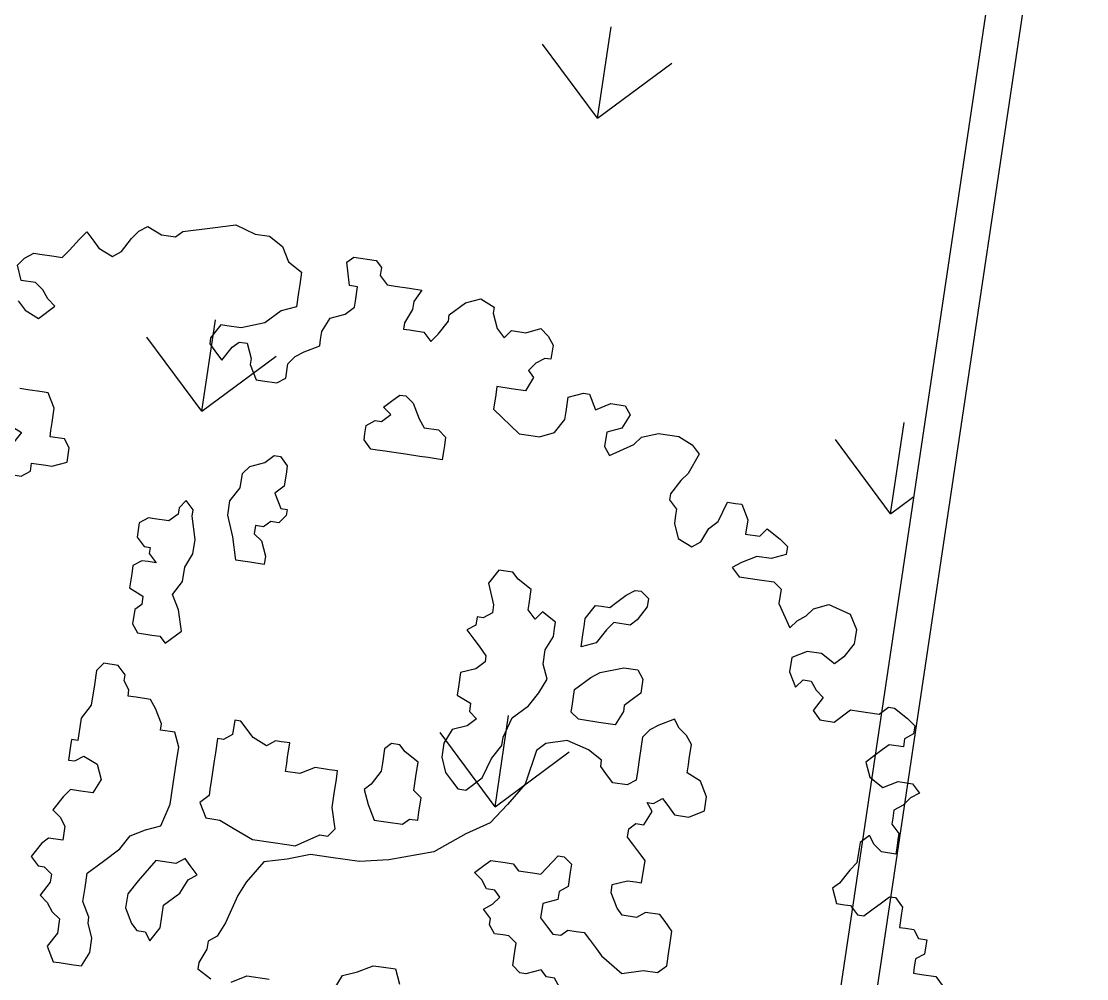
# Model space of a CAD drawing. Header units: millimetres. Extents: x 338 to 506, y 179 to 335.
# Drawn here: x 390.257 to 394.654, y 296.349 to 300.301 of the extents above; entities that cross this region are included whole.
import ezdxf

# ---------------------------------------------------------------- set-up
doc = ezdxf.new("R2010")
doc.units = ezdxf.units.MM
for name, color, linetype in [('ANDEN', 251, 'Continuous'), ('ARBOL-TOP', 3, 'Continuous'), ('MUROS', 32, 'Continuous')]:
    doc.layers.add(name, color=color, linetype=linetype)

# ---------------------------------------------------------------- blocks, each defined once
blk = doc.blocks.new('*X956')
at = {"color": 0}
for p, q in [((115.3759, 111.9594), (115.6453, 112.2288)), ((115.3759, 111.9594), (115.6453, 111.6899)), ((115.3759, 111.9594), (115.7569, 111.9594)), ((113.9391, 110.5225), (114.2085, 110.7919)), ((116.8128, 110.5225), (117.0822, 110.7919)), ((113.9391, 110.5225), (114.2085, 110.2531)), ((113.9391, 110.5225), (114.3201, 110.5225)), ((116.8128, 110.5225), (117.0822, 110.2531)), ((116.8128, 110.5225), (117.1938, 110.5225)), ((115.3759, 109.0857), (115.6453, 109.3551)), ((115.3759, 109.0857), (115.4606, 109.0011)), ((115.3759, 109.0857), (115.7569, 109.0857))]:
    blk.add_line(p, q, dxfattribs=at)
blk = doc.blocks.new('ARBOLITO')
at = {"linetype": 'ByBlock'}
for points in [[(462.3107, 69.5724), (462.3253, 69.5662), (462.3169, 69.5517)], [(462.3169, 69.5226), (462.3315, 69.5226), (462.3398, 69.5288), (462.3398, 69.5371), (462.3543, 69.5371), (462.3606, 69.5371), (462.3751, 69.5433), (462.3751, 69.5579), (462.3689, 69.5662), (462.3543, 69.5662), (462.3543, 69.5724), (462.3543, 69.5807), (462.3543, 69.5953), (462.346, 69.6098), (462.3398, 69.6098), (462.3253, 69.6098), (462.3169, 69.6098)], [(462.3024, 69.6971), (462.3107, 69.6888), (462.3253, 69.6826), (462.3398, 69.6971), (462.3315, 69.7033), (462.3253, 69.7117), (462.3169, 69.7179), (462.3024, 69.7179), (462.2962, 69.7324), (462.3024, 69.7407), (462.3107, 69.747), (462.3169, 69.747), (462.3315, 69.747), (462.3398, 69.747), (462.346, 69.7553), (462.3543, 69.7678), (462.3606, 69.7761), (462.3689, 69.7678), (462.3751, 69.7615), (462.3897, 69.7553), (462.398, 69.7615), (462.4063, 69.7761), (462.4125, 69.7844), (462.4208, 69.7906), (462.4354, 69.7844), (462.4499, 69.7844), (462.4562, 69.7906), (462.4853, 69.7989), (462.5081, 69.8052), (462.5289, 69.7989), (462.5434, 69.7989), (462.558, 69.7906), (462.5663, 69.7761), (462.5808, 69.7678), (462.5808, 69.7553), (462.5808, 69.747), (462.5808, 69.7324), (462.5663, 69.7262), (462.5517, 69.7117), (462.5289, 69.7033), (462.5143, 69.7033), (462.5081, 69.7033), (462.4998, 69.6888), (462.4998, 69.6826), (462.5081, 69.6742), (462.5143, 69.668), (462.5227, 69.6826), (462.5289, 69.6888), (462.5372, 69.6888), (462.5434, 69.6742), (462.5434, 69.668), (462.5517, 69.6535), (462.558, 69.6535), (462.5725, 69.6535), (462.5808, 69.6597), (462.5808, 69.6742), (462.5871, 69.6826), (462.5954, 69.6888), (462.6099, 69.6971), (462.6099, 69.7033), (462.6099, 69.7117), (462.6162, 69.7262), (462.6307, 69.7324), (462.639, 69.7407), (462.639, 69.747), (462.639, 69.7615), (462.6307, 69.7615), (462.6245, 69.7844), (462.6307, 69.7906), (462.6536, 69.7906), (462.6598, 69.7844), (462.6598, 69.7761), (462.6681, 69.7678), (462.6764, 69.7678), (462.691, 69.7678), (462.7034, 69.7678), (462.6972, 69.7553), (462.6972, 69.747), (462.691, 69.7324), (462.691, 69.7262), (462.6972, 69.7262), (462.7034, 69.7262), (462.7117, 69.7262), (462.7201, 69.7179), (462.7263, 69.7262), (462.7346, 69.7407), (462.7346, 69.747), (462.7491, 69.7615), (462.7637, 69.7678), (462.7782, 69.7615), (462.7782, 69.7553), (462.7845, 69.7407), (462.7928, 69.7324), (462.799, 69.7407), (462.8136, 69.7407), (462.8281, 69.747), (462.8364, 69.7407), (462.8427, 69.7324), (462.8427, 69.7262), (462.8427, 69.7179), (462.8364, 69.7179), (462.8281, 69.7117), (462.8219, 69.7033), (462.8281, 69.6971), (462.8219, 69.6826), (462.8073, 69.6826), (462.7928, 69.6826), (462.7928, 69.6742), (462.7928, 69.6597), (462.8219, 69.6389), (462.8364, 69.6389), (462.8427, 69.6389), (462.8572, 69.6452), (462.8655, 69.6597), (462.8655, 69.668), (462.8655, 69.6826), (462.8801, 69.6888), (462.8863, 69.6888), (462.8946, 69.6742), (462.9091, 69.6826), (462.9237, 69.6826), (462.9299, 69.6742), (462.9237, 69.6597), (462.9091, 69.6535), (462.9091, 69.6389), (462.9154, 69.6306), (462.9382, 69.6452), (462.9445, 69.6535), (462.9611, 69.6597), (462.9819, 69.6597), (462.9964, 69.6535), (463.0047, 69.6452), (462.9964, 69.6244), (462.9902, 69.6161), (462.9819, 69.6015), (462.9819, 69.5953), (462.9902, 69.587), (462.9902, 69.5807), (462.9902, 69.5724), (462.9964, 69.5579), (463.011, 69.5517), (463.0193, 69.5579), (463.0255, 69.5724), (463.0338, 69.5807), (463.0401, 69.6015), (463.0484, 69.6015), (463.0546, 69.6015), (463.0629, 69.587), (463.0629, 69.5724), (463.0775, 69.5724), (463.0837, 69.5807), (463.0982, 69.5724), (463.1065, 69.5662), (463.1065, 69.5579), (463.092, 69.5517), (463.0775, 69.5517), (463.0629, 69.5433), (463.0546, 69.5371), (463.0629, 69.5288), (463.0837, 69.5288), (463.0982, 69.5288), (463.1065, 69.5226), (463.1065, 69.508), (463.1211, 69.4852), (463.1273, 69.4935), (463.1356, 69.4997), (463.1419, 69.508), (463.1564, 69.5143), (463.1793, 69.508), (463.1876, 69.4935), (463.1876, 69.4852), (463.1876, 69.4789), (463.1793, 69.4644), (463.171, 69.4561), (463.1564, 69.4644), (463.1419, 69.4644), (463.1273, 69.4561), (463.1273, 69.4415), (463.1356, 69.427), (463.1419, 69.4353), (463.1502, 69.4353), (463.1564, 69.427), (463.1647, 69.4207), (463.1564, 69.4062), (463.1647, 69.3979), (463.1793, 69.3979), (463.1938, 69.4124), (463.2021, 69.4124), (463.2229, 69.4124), (463.2312, 69.4207), (463.2375, 69.4207), (463.252, 69.4124), (463.2603, 69.4062), (463.2603, 69.3979), (463.252, 69.3917), (463.252, 69.3833), (463.2375, 69.3833), (463.2312, 69.3771), (463.2229, 69.3688), (463.2167, 69.3626), (463.2229, 69.348), (463.2375, 69.3397), (463.252, 69.348), (463.2603, 69.348), (463.2665, 69.348), (463.2749, 69.3397), (463.2665, 69.3335), (463.2603, 69.3252), (463.252, 69.3189), (463.252, 69.3106), (463.252, 69.3044), (463.2603, 69.2961), (463.2603, 69.2898), (463.2603, 69.2815), (463.2603, 69.2753), (463.2458, 69.2753), (463.2375, 69.2815), (463.2312, 69.2898), (463.2229, 69.2815), (463.2229, 69.2753), (463.2229, 69.2607), (463.2167, 69.2524), (463.2084, 69.2379), (463.2021, 69.2317), (463.2084, 69.2171), (463.2167, 69.2171), (463.2229, 69.2171), (463.2312, 69.2088), (463.2375, 69.2088), (463.2458, 69.2171), (463.252, 69.2233), (463.2603, 69.2317), (463.2665, 69.2317), (463.2749, 69.2233), (463.2749, 69.2171), (463.2749, 69.2026), (463.2811, 69.2026), (463.2894, 69.2026), (463.2956, 69.1943), (463.3039, 69.1943), (463.3039, 69.188), (463.3039, 69.1797), (463.2956, 69.1735), (463.2956, 69.1652), (463.2956, 69.1589), (463.3039, 69.1589), (463.3185, 69.1589), (463.333, 69.1444)], [(462.3107, 69.5724), (462.3253, 69.5662), (462.3169, 69.5517)], [(462.3169, 69.5226), (462.3315, 69.5226), (462.3398, 69.5288), (462.3398, 69.5371), (462.3543, 69.5371), (462.3606, 69.5371), (462.3751, 69.5433), (462.3751, 69.5579), (462.3689, 69.5662), (462.3543, 69.5662), (462.3543, 69.5724), (462.3543, 69.5807), (462.3543, 69.5953), (462.346, 69.6098), (462.3398, 69.6098), (462.3253, 69.6098), (462.3169, 69.6098)], [(462.3024, 69.6971), (462.3107, 69.6888), (462.3253, 69.6826), (462.3398, 69.6971), (462.3315, 69.7033), (462.3253, 69.7117), (462.3169, 69.7179), (462.3024, 69.7179), (462.2962, 69.7324), (462.3024, 69.7407), (462.3107, 69.747), (462.3169, 69.747), (462.3315, 69.747), (462.3398, 69.747), (462.346, 69.7553), (462.3543, 69.7678), (462.3606, 69.7761), (462.3689, 69.7678), (462.3751, 69.7615), (462.3897, 69.7553), (462.398, 69.7615), (462.4063, 69.7761), (462.4125, 69.7844), (462.4208, 69.7906), (462.4354, 69.7844), (462.4499, 69.7844), (462.4562, 69.7906), (462.4853, 69.7989), (462.5081, 69.8052), (462.5289, 69.7989), (462.5434, 69.7989), (462.558, 69.7906), (462.5663, 69.7761), (462.5808, 69.7678), (462.5808, 69.7553), (462.5808, 69.747), (462.5808, 69.7324), (462.5663, 69.7262), (462.5517, 69.7117), (462.5289, 69.7033), (462.5143, 69.7033), (462.5081, 69.7033), (462.4998, 69.6888), (462.4998, 69.6826), (462.5081, 69.6742), (462.5143, 69.668), (462.5227, 69.6826), (462.5289, 69.6888), (462.5372, 69.6888), (462.5434, 69.6742), (462.5434, 69.668), (462.5517, 69.6535), (462.558, 69.6535), (462.5725, 69.6535), (462.5808, 69.6597), (462.5808, 69.6742), (462.5871, 69.6826), (462.5954, 69.6888), (462.6099, 69.6971), (462.6099, 69.7033), (462.6099, 69.7117), (462.6162, 69.7262), (462.6307, 69.7324), (462.639, 69.7407), (462.639, 69.747), (462.639, 69.7615), (462.6307, 69.7615), (462.6245, 69.7844), (462.6307, 69.7906), (462.6536, 69.7906), (462.6598, 69.7844), (462.6598, 69.7761), (462.6681, 69.7678), (462.6764, 69.7678), (462.691, 69.7678), (462.7034, 69.7678), (462.6972, 69.7553), (462.6972, 69.747), (462.691, 69.7324), (462.691, 69.7262), (462.6972, 69.7262), (462.7034, 69.7262), (462.7117, 69.7262), (462.7201, 69.7179), (462.7263, 69.7262), (462.7346, 69.7407), (462.7346, 69.747), (462.7491, 69.7615), (462.7637, 69.7678), (462.7782, 69.7615), (462.7782, 69.7553), (462.7845, 69.7407), (462.7928, 69.7324), (462.799, 69.7407), (462.8136, 69.7407), (462.8281, 69.747), (462.8364, 69.7407), (462.8427, 69.7324), (462.8427, 69.7262), (462.8427, 69.7179), (462.8364, 69.7179), (462.8281, 69.7117), (462.8219, 69.7033), (462.8281, 69.6971), (462.8219, 69.6826), (462.8073, 69.6826), (462.7928, 69.6826), (462.7928, 69.6742), (462.7928, 69.6597), (462.8219, 69.6389), (462.8364, 69.6389), (462.8427, 69.6389), (462.8572, 69.6452), (462.8655, 69.6597), (462.8655, 69.668), (462.8655, 69.6826), (462.8801, 69.6888), (462.8863, 69.6888), (462.8946, 69.6742), (462.9091, 69.6826), (462.9237, 69.6826), (462.9299, 69.6742), (462.9237, 69.6597), (462.9091, 69.6535), (462.9091, 69.6389), (462.9154, 69.6306), (462.9382, 69.6452), (462.9445, 69.6535), (462.9611, 69.6597), (462.9819, 69.6597), (462.9964, 69.6535), (463.0047, 69.6452), (462.9964, 69.6244), (462.9902, 69.6161), (462.9819, 69.6015), (462.9819, 69.5953), (462.9902, 69.587), (462.9902, 69.5807), (462.9902, 69.5724), (462.9964, 69.5579), (463.011, 69.5517), (463.0193, 69.5579), (463.0255, 69.5724), (463.0338, 69.5807), (463.0401, 69.6015), (463.0484, 69.6015), (463.0546, 69.6015), (463.0629, 69.587), (463.0629, 69.5724), (463.0775, 69.5724), (463.0837, 69.5807), (463.0982, 69.5724), (463.1065, 69.5662), (463.1065, 69.5579), (463.092, 69.5517), (463.0775, 69.5517), (463.0629, 69.5433), (463.0546, 69.5371), (463.0629, 69.5288), (463.0837, 69.5288), (463.0982, 69.5288), (463.1065, 69.5226), (463.1065, 69.508), (463.1211, 69.4852), (463.1273, 69.4935), (463.1356, 69.4997), (463.1419, 69.508), (463.1564, 69.5143), (463.1793, 69.508), (463.1876, 69.4935), (463.1876, 69.4852), (463.1876, 69.4789), (463.1793, 69.4644), (463.171, 69.4561), (463.1564, 69.4644), (463.1419, 69.4644), (463.1273, 69.4561), (463.1273, 69.4415), (463.1356, 69.427), (463.1419, 69.4353), (463.1502, 69.4353), (463.1564, 69.427), (463.1647, 69.4207), (463.1564, 69.4062), (463.1647, 69.3979), (463.1793, 69.3979), (463.1938, 69.4124), (463.2021, 69.4124), (463.2229, 69.4124), (463.2312, 69.4207), (463.2375, 69.4207), (463.252, 69.4124), (463.2603, 69.4062), (463.2603, 69.3979), (463.252, 69.3917), (463.252, 69.3833), (463.2375, 69.3833), (463.2312, 69.3771), (463.2229, 69.3688), (463.2167, 69.3626), (463.2229, 69.348), (463.2375, 69.3397), (463.252, 69.348), (463.2603, 69.348), (463.2665, 69.348), (463.2749, 69.3397), (463.2665, 69.3335), (463.2603, 69.3252), (463.252, 69.3189), (463.252, 69.3106), (463.252, 69.3044), (463.2603, 69.2961), (463.2603, 69.2898), (463.2603, 69.2815), (463.2603, 69.2753), (463.2458, 69.2753), (463.2375, 69.2815), (463.2312, 69.2898), (463.2229, 69.2815), (463.2229, 69.2753), (463.2229, 69.2607), (463.2167, 69.2524), (463.2084, 69.2379), (463.2021, 69.2317), (463.2084, 69.2171), (463.2167, 69.2171), (463.2229, 69.2171), (463.2312, 69.2088), (463.2375, 69.2088), (463.2458, 69.2171), (463.252, 69.2233), (463.2603, 69.2317), (463.2665, 69.2317), (463.2749, 69.2233), (463.2749, 69.2171), (463.2749, 69.2026), (463.2811, 69.2026), (463.2894, 69.2026), (463.2956, 69.1943), (463.3039, 69.1943), (463.3039, 69.188), (463.3039, 69.1797), (463.2956, 69.1735), (463.2956, 69.1652), (463.2956, 69.1589), (463.3039, 69.1589), (463.3185, 69.1589), (463.333, 69.1444)], [(462.7117, 69.6015), (462.6972, 69.6015), (462.691, 69.6015), (462.6827, 69.6015), (462.6764, 69.6015), (462.6681, 69.6098), (462.6681, 69.6161), (462.6681, 69.6244), (462.6764, 69.6306), (462.6827, 69.6306), (462.691, 69.6389), (462.6827, 69.6452), (462.691, 69.6535), (462.6972, 69.6597), (462.7034, 69.6597), (462.7117, 69.6535), (462.7201, 69.6389), (462.7263, 69.6306), (462.7408, 69.6306), (462.7491, 69.6244), (462.7491, 69.6161), (462.7491, 69.6098), (462.7491, 69.6015), (462.7408, 69.6015), (462.7346, 69.6015), (462.7263, 69.6015), (462.7117, 69.6015), (462.7117, 69.6015)], [(462.7117, 69.6015), (462.6972, 69.6015), (462.691, 69.6015), (462.6827, 69.6015), (462.6764, 69.6015), (462.6681, 69.6098), (462.6681, 69.6161), (462.6681, 69.6244), (462.6764, 69.6306), (462.6827, 69.6306), (462.691, 69.6389), (462.6827, 69.6452), (462.691, 69.6535), (462.6972, 69.6597), (462.7034, 69.6597), (462.7117, 69.6535), (462.7201, 69.6389), (462.7263, 69.6306), (462.7408, 69.6306), (462.7491, 69.6244), (462.7491, 69.6161), (462.7491, 69.6098), (462.7491, 69.6015), (462.7408, 69.6015), (462.7346, 69.6015), (462.7263, 69.6015), (462.7117, 69.6015)], [(462.5725, 69.508), (462.5725, 69.4997), (462.5808, 69.4935), (462.5871, 69.4789), (462.5871, 69.4706), (462.5725, 69.4706), (462.558, 69.4706), (462.5517, 69.4935), (462.5434, 69.5143), (462.5434, 69.5288), (462.5517, 69.5433), (462.5517, 69.5579), (462.558, 69.5662), (462.5725, 69.5724), (462.5808, 69.5807), (462.5871, 69.5807), (462.5954, 69.5724), (462.5954, 69.5662), (462.5954, 69.5517), (462.5871, 69.5433), (462.5954, 69.5288), (462.6016, 69.5288), (462.6016, 69.5226), (462.5954, 69.5143), (462.5871, 69.5143), (462.5808, 69.508), (462.5725, 69.508), (462.5725, 69.508)], [(462.5725, 69.508), (462.5725, 69.4997), (462.5808, 69.4935), (462.5871, 69.4789), (462.5871, 69.4706), (462.5725, 69.4706), (462.558, 69.4706), (462.5517, 69.4935), (462.5434, 69.5143), (462.5434, 69.5288), (462.5517, 69.5433), (462.5517, 69.5579), (462.558, 69.5662), (462.5725, 69.5724), (462.5808, 69.5807), (462.5871, 69.5807), (462.5954, 69.5724), (462.5954, 69.5662), (462.5954, 69.5517), (462.5871, 69.5433), (462.5954, 69.5288), (462.6016, 69.5288), (462.6016, 69.5226), (462.5954, 69.5143), (462.5871, 69.5143), (462.5808, 69.508), (462.5725, 69.508)], [(462.5143, 69.3917), (462.5081, 69.4124), (462.4998, 69.427), (462.5081, 69.4415), (462.5081, 69.4561), (462.5143, 69.4706), (462.5143, 69.4852), (462.5081, 69.508), (462.5081, 69.5143), (462.4998, 69.5226), (462.4936, 69.5143), (462.4936, 69.508), (462.4853, 69.4997), (462.4707, 69.4997), (462.4645, 69.4997), (462.4562, 69.4935), (462.4562, 69.4789), (462.4645, 69.4706), (462.4707, 69.4706), (462.4707, 69.4644), (462.479, 69.4561), (462.4707, 69.4561), (462.4645, 69.4561), (462.4562, 69.4498), (462.4562, 69.4415), (462.4562, 69.4353), (462.4562, 69.427), (462.4707, 69.4207), (462.4707, 69.4124), (462.4645, 69.4062), (462.4645, 69.3917), (462.4707, 69.3833), (462.4853, 69.3833), (462.4936, 69.3833), (462.4998, 69.3771), (462.5143, 69.3917), (462.5143, 69.3917)], [(462.5143, 69.3917), (462.5081, 69.4124), (462.4998, 69.427), (462.5081, 69.4415), (462.5081, 69.4561), (462.5143, 69.4706), (462.5143, 69.4852), (462.5081, 69.508), (462.5081, 69.5143), (462.4998, 69.5226), (462.4936, 69.5143), (462.4936, 69.508), (462.4853, 69.4997), (462.4707, 69.4997), (462.4645, 69.4997), (462.4562, 69.4935), (462.4562, 69.4789), (462.4645, 69.4706), (462.4707, 69.4706), (462.4707, 69.4644), (462.479, 69.4561), (462.4707, 69.4561), (462.4645, 69.4561), (462.4562, 69.4498), (462.4562, 69.4415), (462.4562, 69.4353), (462.4562, 69.427), (462.4707, 69.4207), (462.4707, 69.4124), (462.4645, 69.4062), (462.4645, 69.3917), (462.4707, 69.3833), (462.4853, 69.3833), (462.4936, 69.3833), (462.4998, 69.3771), (462.5143, 69.3917)], [(462.8219, 69.2753), (462.8364, 69.2898), (462.8427, 69.3106), (462.851, 69.3252), (462.851, 69.3335), (462.8572, 69.3543), (462.8717, 69.3688), (462.8801, 69.3833), (462.8863, 69.3979), (462.8801, 69.4124), (462.8801, 69.427), (462.8863, 69.4415), (462.8863, 69.4498), (462.8863, 69.4561), (462.8717, 69.4644), (462.8655, 69.4561), (462.8572, 69.4644), (462.8572, 69.4706), (462.8572, 69.4852), (462.8427, 69.4935), (462.8364, 69.4997), (462.8219, 69.4997), (462.8136, 69.4852), (462.8219, 69.4644), (462.8219, 69.4561), (462.8136, 69.4498), (462.8073, 69.4498), (462.8073, 69.4415), (462.799, 69.4353), (462.8073, 69.427), (462.8136, 69.4207), (462.8219, 69.4124), (462.8219, 69.4062), (462.8136, 69.3979), (462.799, 69.3917), (462.799, 69.3771), (462.799, 69.3688), (462.8136, 69.3626), (462.8136, 69.3543), (462.8219, 69.348), (462.8136, 69.3397), (462.799, 69.3335), (462.7928, 69.3189), (462.7928, 69.3044), (462.799, 69.2898), (462.8073, 69.2815), (462.8136, 69.2753), (462.8219, 69.2753), (462.8219, 69.2753)], [(462.8219, 69.2753), (462.8364, 69.2898), (462.8427, 69.3106), (462.851, 69.3252), (462.851, 69.3335), (462.8572, 69.3543), (462.8717, 69.3688), (462.8801, 69.3833), (462.8863, 69.3979), (462.8801, 69.4124), (462.8801, 69.427), (462.8863, 69.4415), (462.8863, 69.4498), (462.8863, 69.4561), (462.8717, 69.4644), (462.8655, 69.4561), (462.8572, 69.4644), (462.8572, 69.4706), (462.8572, 69.4852), (462.8427, 69.4935), (462.8364, 69.4997), (462.8219, 69.4997), (462.8136, 69.4852), (462.8219, 69.4644), (462.8219, 69.4561), (462.8136, 69.4498), (462.8073, 69.4498), (462.8073, 69.4415), (462.799, 69.4353), (462.8073, 69.427), (462.8136, 69.4207), (462.8219, 69.4124), (462.8219, 69.4062), (462.8136, 69.3979), (462.799, 69.3917), (462.799, 69.3771), (462.799, 69.3688), (462.8136, 69.3626), (462.8136, 69.3543), (462.8219, 69.348), (462.8136, 69.3397), (462.799, 69.3335), (462.7928, 69.3189), (462.7928, 69.3044), (462.799, 69.2898), (462.8073, 69.2815), (462.8136, 69.2753), (462.8219, 69.2753)], [(462.9154, 69.4353), (462.9154, 69.4498), (462.9154, 69.4561), (462.9154, 69.4644), (462.9237, 69.4789), (462.9299, 69.4789), (462.9382, 69.4789), (462.9445, 69.4852), (462.9528, 69.4935), (462.9611, 69.4997), (462.9673, 69.4997), (462.9756, 69.4935), (462.9756, 69.4852), (462.9673, 69.4706), (462.9611, 69.4644), (462.9445, 69.4644), (462.9382, 69.4561), (462.9299, 69.4415), (462.9154, 69.4353), (462.9154, 69.4353)], [(462.9154, 69.4353), (462.9154, 69.4498), (462.9154, 69.4561), (462.9154, 69.4644), (462.9237, 69.4789), (462.9299, 69.4789), (462.9382, 69.4789), (462.9445, 69.4852), (462.9528, 69.4935), (462.9611, 69.4997), (462.9673, 69.4997), (462.9756, 69.4935), (462.9756, 69.4852), (462.9673, 69.4706), (462.9611, 69.4644), (462.9445, 69.4644), (462.9382, 69.4561), (462.9299, 69.4415), (462.9154, 69.4353)], [(462.9445, 69.3626), (462.9299, 69.3626), (462.9237, 69.3626), (462.9154, 69.3688), (462.9154, 69.3771), (462.9154, 69.3917), (462.9299, 69.4062), (462.9382, 69.4124), (462.9611, 69.4207), (462.9756, 69.4207), (462.9819, 69.4124), (462.9819, 69.3979), (462.9756, 69.3917), (462.9673, 69.3833), (462.9673, 69.3771), (462.9611, 69.3626), (462.9445, 69.3626), (462.9445, 69.3626)], [(462.9445, 69.3626), (462.9299, 69.3626), (462.9237, 69.3626), (462.9154, 69.3688), (462.9154, 69.3771), (462.9154, 69.3917), (462.9299, 69.4062), (462.9382, 69.4124), (462.9611, 69.4207), (462.9756, 69.4207), (462.9819, 69.4124), (462.9819, 69.3979), (462.9756, 69.3917), (462.9673, 69.3833), (462.9673, 69.3771), (462.9611, 69.3626), (462.9445, 69.3626)], [(462.5808, 69.0571), (462.5954, 69.0488)], [(462.6162, 69.0488), (462.6307, 69.0571), (462.6536, 69.0571)], [(462.7201, 69.0571), (462.7263, 69.0717), (462.7408, 69.0779), (462.7554, 69.0862), (462.7637, 69.0862), (462.7782, 69.0862), (462.7845, 69.0717)], [(462.9445, 69.0924), (462.9382, 69.1008), (462.9299, 69.1008), (462.9237, 69.107), (462.9091, 69.1008), (462.9029, 69.1008), (462.8946, 69.107), (462.8946, 69.1215), (462.8946, 69.1298), (462.8863, 69.1361), (462.8801, 69.1361), (462.8717, 69.1361), (462.8655, 69.1444), (462.8655, 69.1506), (462.8572, 69.1589), (462.8655, 69.1652), (462.8717, 69.1735), (462.8655, 69.1797), (462.8572, 69.1797), (462.851, 69.188), (462.8427, 69.1943), (462.851, 69.2026), (462.8572, 69.2088), (462.8717, 69.2088), (462.8801, 69.2088), (462.8863, 69.2026), (462.9029, 69.2026), (462.9091, 69.2026), (462.9237, 69.2233), (462.9299, 69.2233), (462.9382, 69.2171), (462.9382, 69.2088), (462.9382, 69.1943), (462.9299, 69.188), (462.9299, 69.1797), (462.9154, 69.1735), (462.9154, 69.1589), (462.9237, 69.1506), (462.9299, 69.1444), (462.9382, 69.1444), (462.9445, 69.1506), (462.9528, 69.1506), (462.9611, 69.1506), (462.9673, 69.1444), (462.9756, 69.1361), (462.9819, 69.1298), (463.0047, 69.1153), (463.0255, 69.1215), (463.0401, 69.1215), (463.0484, 69.1298), (463.0484, 69.1444), (463.0484, 69.1506), (463.0484, 69.1652), (463.0401, 69.1735), (463.0338, 69.1797), (463.0193, 69.1797), (463.011, 69.1735), (462.9964, 69.1735), (462.9902, 69.1797), (462.9819, 69.1943), (462.9819, 69.2026), (462.9964, 69.2088), (463.0047, 69.2088), (463.011, 69.2088), (463.011, 69.2317), (463.0047, 69.2379), (462.9964, 69.2462), (462.9902, 69.2524), (462.9902, 69.2607), (462.9964, 69.267), (463.0047, 69.267), (463.011, 69.2815), (463.0047, 69.2898), (463.011, 69.2898), (463.0193, 69.2961), (463.0255, 69.2898), (463.0338, 69.2815), (463.0484, 69.2815), (463.0629, 69.2898), (463.0629, 69.3044), (463.0546, 69.3189), (463.0401, 69.3252), (463.0401, 69.3335), (463.0401, 69.3397), (463.0401, 69.3543), (463.0338, 69.3626), (463.0255, 69.3688), (463.0193, 69.3771), (463.0047, 69.3688), (462.9964, 69.3626), (462.9902, 69.3543), (462.9902, 69.3335), (462.9902, 69.3189), (462.9902, 69.3106), (462.9819, 69.3044), (462.9673, 69.3044), (462.9611, 69.3106), (462.9528, 69.3189), (462.9528, 69.3252), (462.9382, 69.3335), (462.9154, 69.3397), (462.8946, 69.3335), (462.8863, 69.3252), (462.8801, 69.2898), (462.8655, 69.267), (462.851, 69.2462), (462.8281, 69.2317), (462.799, 69.2088), (462.7554, 69.1943), (462.7263, 69.188), (462.6972, 69.188), (462.6764, 69.188), (462.6536, 69.1797), (462.6307, 69.1735), (462.6162, 69.1506), (462.6099, 69.1361), (462.6016, 69.107), (462.5954, 69.0924), (462.5871, 69.0862), (462.5871, 69.0779), (462.5808, 69.0633), (462.5808, 69.0571), (462.5808, 69.0571)], [(462.5808, 69.0571), (462.5954, 69.0488)], [(462.6162, 69.0488), (462.6307, 69.0571), (462.6536, 69.0571)], [(462.7201, 69.0571), (462.7263, 69.0717), (462.7408, 69.0779), (462.7554, 69.0862), (462.7637, 69.0862), (462.7782, 69.0862), (462.7845, 69.0717)], [(462.9445, 69.0924), (462.9382, 69.1008), (462.9299, 69.1008), (462.9237, 69.107), (462.9091, 69.1008), (462.9029, 69.1008), (462.8946, 69.107), (462.8946, 69.1215), (462.8946, 69.1298), (462.8863, 69.1361), (462.8801, 69.1361), (462.8717, 69.1361), (462.8655, 69.1444), (462.8655, 69.1506), (462.8572, 69.1589), (462.8655, 69.1652), (462.8717, 69.1735), (462.8655, 69.1797), (462.8572, 69.1797), (462.851, 69.188), (462.8427, 69.1943), (462.851, 69.2026), (462.8572, 69.2088), (462.8717, 69.2088), (462.8801, 69.2088), (462.8863, 69.2026), (462.9029, 69.2026), (462.9091, 69.2026), (462.9237, 69.2233), (462.9299, 69.2233), (462.9382, 69.2171), (462.9382, 69.2088), (462.9382, 69.1943), (462.9299, 69.188), (462.9299, 69.1797), (462.9154, 69.1735), (462.9154, 69.1589), (462.9237, 69.1506), (462.9299, 69.1444), (462.9382, 69.1444), (462.9445, 69.1506), (462.9528, 69.1506), (462.9611, 69.1506), (462.9673, 69.1444), (462.9756, 69.1361), (462.9819, 69.1298), (463.0047, 69.1153), (463.0255, 69.1215), (463.0401, 69.1215), (463.0484, 69.1298), (463.0484, 69.1444), (463.0484, 69.1506), (463.0484, 69.1652), (463.0401, 69.1735), (463.0338, 69.1797), (463.0193, 69.1797), (463.011, 69.1735), (462.9964, 69.1735), (462.9902, 69.1797), (462.9819, 69.1943), (462.9819, 69.2026), (462.9964, 69.2088), (463.0047, 69.2088), (463.011, 69.2088), (463.011, 69.2317), (463.0047, 69.2379), (462.9964, 69.2462), (462.9902, 69.2524), (462.9902, 69.2607), (462.9964, 69.267), (463.0047, 69.267), (463.011, 69.2815), (463.0047, 69.2898), (463.011, 69.2898), (463.0193, 69.2961), (463.0255, 69.2898), (463.0338, 69.2815), (463.0484, 69.2815), (463.0629, 69.2898), (463.0629, 69.3044), (463.0546, 69.3189), (463.0401, 69.3252), (463.0401, 69.3335), (463.0401, 69.3397), (463.0401, 69.3543), (463.0338, 69.3626), (463.0255, 69.3688), (463.0193, 69.3771), (463.0047, 69.3688), (462.9964, 69.3626), (462.9902, 69.3543), (462.9902, 69.3335), (462.9902, 69.3189), (462.9902, 69.3106), (462.9819, 69.3044), (462.9673, 69.3044), (462.9611, 69.3106), (462.9528, 69.3189), (462.9528, 69.3252), (462.9382, 69.3335), (462.9154, 69.3397), (462.8946, 69.3335), (462.8863, 69.3252), (462.8801, 69.2898), (462.8655, 69.267), (462.851, 69.2462), (462.8281, 69.2317), (462.799, 69.2088), (462.7554, 69.1943), (462.7263, 69.188), (462.6972, 69.188), (462.6764, 69.188), (462.6536, 69.1797), (462.6307, 69.1735), (462.6162, 69.1506), (462.6099, 69.1361), (462.6016, 69.107), (462.5954, 69.0924), (462.5871, 69.0862), (462.5871, 69.0779), (462.5808, 69.0633), (462.5808, 69.0571)], [(462.4645, 69.0924), (462.4562, 69.107), (462.4562, 69.1215), (462.4562, 69.1361), (462.4707, 69.1506), (462.4853, 69.1652), (462.4936, 69.1797), (462.5081, 69.188), (462.5227, 69.1943), (462.5289, 69.2171), (462.5289, 69.2379), (462.5289, 69.2607), (462.5289, 69.2753), (462.5227, 69.2898), (462.5081, 69.2898), (462.5081, 69.2961), (462.4998, 69.3106), (462.4936, 69.3189), (462.479, 69.3189), (462.4707, 69.3189), (462.4707, 69.3252), (462.4645, 69.3335), (462.4645, 69.3397), (462.4562, 69.348), (462.4416, 69.348), (462.4354, 69.3397), (462.4354, 69.3252), (462.4354, 69.3044), (462.4271, 69.2898), (462.4271, 69.267), (462.4208, 69.267), (462.4208, 69.2607), (462.4208, 69.2462), (462.4271, 69.2462), (462.4354, 69.2524), (462.4499, 69.2462), (462.4562, 69.2317), (462.4499, 69.2171), (462.4354, 69.2171), (462.4271, 69.2171), (462.4208, 69.2088), (462.4125, 69.1943), (462.4208, 69.188), (462.4271, 69.1797), (462.4271, 69.1652), (462.4125, 69.1652), (462.4063, 69.1589), (462.398, 69.1444), (462.4063, 69.1361), (462.4125, 69.1361), (462.4208, 69.1298), (462.4208, 69.1215), (462.4125, 69.107), (462.4208, 69.1008), (462.4271, 69.0924), (462.4354, 69.0862), (462.4354, 69.0717), (462.4271, 69.0571), (462.4354, 69.0426), (462.4416, 69.0426), (462.4562, 69.0426), (462.4645, 69.0426), (462.4707, 69.0571), (462.4707, 69.0717), (462.4645, 69.0862), (462.4645, 69.0924), (462.4645, 69.0924)], [(462.4645, 69.0924), (462.4562, 69.107), (462.4562, 69.1215), (462.4562, 69.1361), (462.4707, 69.1506), (462.4853, 69.1652), (462.4936, 69.1797), (462.5081, 69.188), (462.5227, 69.1943), (462.5289, 69.2171), (462.5289, 69.2379), (462.5289, 69.2607), (462.5289, 69.2753), (462.5227, 69.2898), (462.5081, 69.2898), (462.5081, 69.2961), (462.4998, 69.3106), (462.4936, 69.3189), (462.479, 69.3189), (462.4707, 69.3189), (462.4707, 69.3252), (462.4645, 69.3335), (462.4645, 69.3397), (462.4562, 69.348), (462.4416, 69.348), (462.4354, 69.3397), (462.4354, 69.3252), (462.4354, 69.3044), (462.4271, 69.2898), (462.4271, 69.267), (462.4208, 69.267), (462.4208, 69.2607), (462.4208, 69.2462), (462.4271, 69.2462), (462.4354, 69.2524), (462.4499, 69.2462), (462.4562, 69.2317), (462.4499, 69.2171), (462.4354, 69.2171), (462.4271, 69.2171), (462.4208, 69.2088), (462.4125, 69.1943), (462.4208, 69.188), (462.4271, 69.1797), (462.4271, 69.1652), (462.4125, 69.1652), (462.4063, 69.1589), (462.398, 69.1444), (462.4063, 69.1361), (462.4125, 69.1361), (462.4208, 69.1298), (462.4208, 69.1215), (462.4125, 69.107), (462.4208, 69.1008), (462.4271, 69.0924), (462.4354, 69.0862), (462.4354, 69.0717), (462.4271, 69.0571), (462.4354, 69.0426), (462.4416, 69.0426), (462.4562, 69.0426), (462.4645, 69.0426), (462.4707, 69.0571), (462.4707, 69.0717), (462.4645, 69.0862), (462.4645, 69.0924)], [(462.6972, 69.2171), (462.691, 69.2379), (462.691, 69.2524), (462.691, 69.267), (462.691, 69.2753), (462.6827, 69.2753), (462.6681, 69.2753), (462.6536, 69.267), (462.639, 69.267), (462.639, 69.2753), (462.639, 69.2815), (462.639, 69.2961), (462.6307, 69.2961), (462.6245, 69.2961), (462.6162, 69.2898), (462.6016, 69.2961), (462.5871, 69.3106), (462.5808, 69.3106), (462.5808, 69.2961), (462.5725, 69.2898), (462.5663, 69.2898), (462.5663, 69.2753), (462.5663, 69.267), (462.5663, 69.2462), (462.5663, 69.2379), (462.5663, 69.2317), (462.558, 69.2233), (462.5663, 69.2088), (462.5808, 69.2088), (462.5954, 69.2026), (462.6162, 69.1943), (462.6536, 69.1943), (462.6598, 69.1943), (462.6827, 69.2088), (462.691, 69.2088), (462.6972, 69.2171), (462.6972, 69.2171)], [(462.6972, 69.2171), (462.691, 69.2379), (462.691, 69.2524), (462.691, 69.267), (462.691, 69.2753), (462.6827, 69.2753), (462.6681, 69.2753), (462.6536, 69.267), (462.639, 69.267), (462.639, 69.2753), (462.639, 69.2815), (462.639, 69.2961), (462.6307, 69.2961), (462.6245, 69.2961), (462.6162, 69.2898), (462.6016, 69.2961), (462.5871, 69.3106), (462.5808, 69.3106), (462.5808, 69.2961), (462.5725, 69.2898), (462.5663, 69.2898), (462.5663, 69.2753), (462.5663, 69.267), (462.5663, 69.2462), (462.5663, 69.2379), (462.5663, 69.2317), (462.558, 69.2233), (462.5663, 69.2088), (462.5808, 69.2088), (462.5954, 69.2026), (462.6162, 69.1943), (462.6536, 69.1943), (462.6598, 69.1943), (462.6827, 69.2088), (462.691, 69.2088), (462.6972, 69.2171)], [(462.7782, 69.2462), (462.7782, 69.2607), (462.7699, 69.267), (462.7699, 69.2815), (462.7699, 69.2961), (462.7554, 69.3044), (462.7491, 69.3106), (462.7408, 69.3106), (462.7346, 69.3044), (462.7346, 69.2898), (462.7346, 69.2815), (462.7263, 69.267), (462.7201, 69.2607), (462.7263, 69.2462), (462.7346, 69.2317), (462.7491, 69.2317), (462.7637, 69.2317), (462.7699, 69.2379), (462.7782, 69.2379), (462.7782, 69.2462), (462.7782, 69.2462)], [(462.7782, 69.2462), (462.7782, 69.2607), (462.7699, 69.267), (462.7699, 69.2815), (462.7699, 69.2961), (462.7554, 69.3044), (462.7491, 69.3106), (462.7408, 69.3106), (462.7346, 69.3044), (462.7346, 69.2898), (462.7346, 69.2815), (462.7263, 69.267), (462.7201, 69.2607), (462.7263, 69.2462), (462.7346, 69.2317), (462.7491, 69.2317), (462.7637, 69.2317), (462.7699, 69.2379), (462.7782, 69.2379), (462.7782, 69.2462)], [(462.5289, 69.0779), (462.5372, 69.0924), (462.5372, 69.1153), (462.5517, 69.1298), (462.558, 69.1444), (462.5663, 69.1506), (462.558, 69.1589), (462.5517, 69.1652), (462.5434, 69.1589), (462.5227, 69.1589), (462.5081, 69.1361), (462.4998, 69.1215), (462.4998, 69.107), (462.5081, 69.0924), (462.5143, 69.0862), (462.5227, 69.0862), (462.5289, 69.0779), (462.5289, 69.0779)], [(462.5289, 69.0779), (462.5372, 69.0924), (462.5372, 69.1153), (462.5517, 69.1298), (462.558, 69.1444), (462.5663, 69.1506), (462.558, 69.1589), (462.5517, 69.1652), (462.5434, 69.1589), (462.5227, 69.1589), (462.5081, 69.1361), (462.4998, 69.1215), (462.4998, 69.107), (462.5081, 69.0924), (462.5143, 69.0862), (462.5227, 69.0862), (462.5289, 69.0779)]]:
    blk.add_lwpolyline(points, dxfattribs=at)
blk = doc.blocks.new('A$C7152A42C')
at = {"layer": 'ANDEN'}
blk.add_line((110.49487, 108.85105), (122.05847, 108.85105), dxfattribs=at)
blk.add_lwpolyline([(121.90847, 109.00105), (121.90847, 132.1125), (111.64487, 132.76418), (111.64487, 123.70105), (110.64487, 123.70105), (110.64487, 119.00105), (111.64487, 119.00105), (111.64487, 113.70105), (110.64487, 113.70105), (110.64487, 109.00105)], close=True, dxfattribs=at)
at = {"layer": 'ANDEN', "color": 251, "linetype": 'Continuous'}
blk.add_blockref('*X956', (0, 0), dxfattribs=at)
at = {"layer": 'ARBOL-TOP', "color": 3, "linetype": 'ByBlock', "xscale": 4.090679926752369, "yscale": 4.090679926752369, "zscale": 4.090679926752369, "rotation": 270}
blk.add_blockref('ARBOLITO', (-169.39351, 2003.90737), dxfattribs=at)

msp = doc.modelspace()

# ---------------------------------------------------------------- block references
at = {"layer": 'MUROS', "color": 32, "rotation": 81.53046525965426}
msp.add_blockref('A$C7152A42C', (484.7482, 168.0844), dxfattribs=at)

doc.saveas('drawing.dxf')
